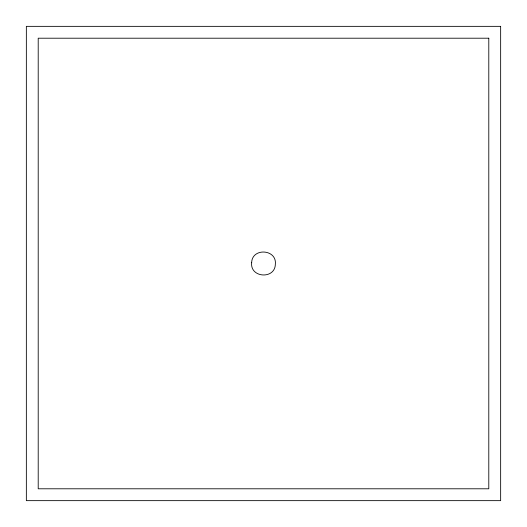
<?xml version="1.0" encoding="UTF-8"?>
<svg xmlns="http://www.w3.org/2000/svg" width="527" height="527" viewBox="0 0 527 527"><rect width="100%" height="100%" fill="white"/><g stroke="black" fill="none" stroke-linecap="round" stroke-linejoin="round"><path stroke-width="0.79" d="M251.662 262.762C249.982 277.979 275.114 279.521 275.338 264.238C277.018 249.021 251.886 247.479 251.662 262.762M500.65 26.35L26.35 26.35L26.35 500.65L500.65 500.65L500.65 26.35M488.792 38.207L38.207 38.207L38.207 488.792L488.792 488.792L488.792 38.207"/></g></svg>
